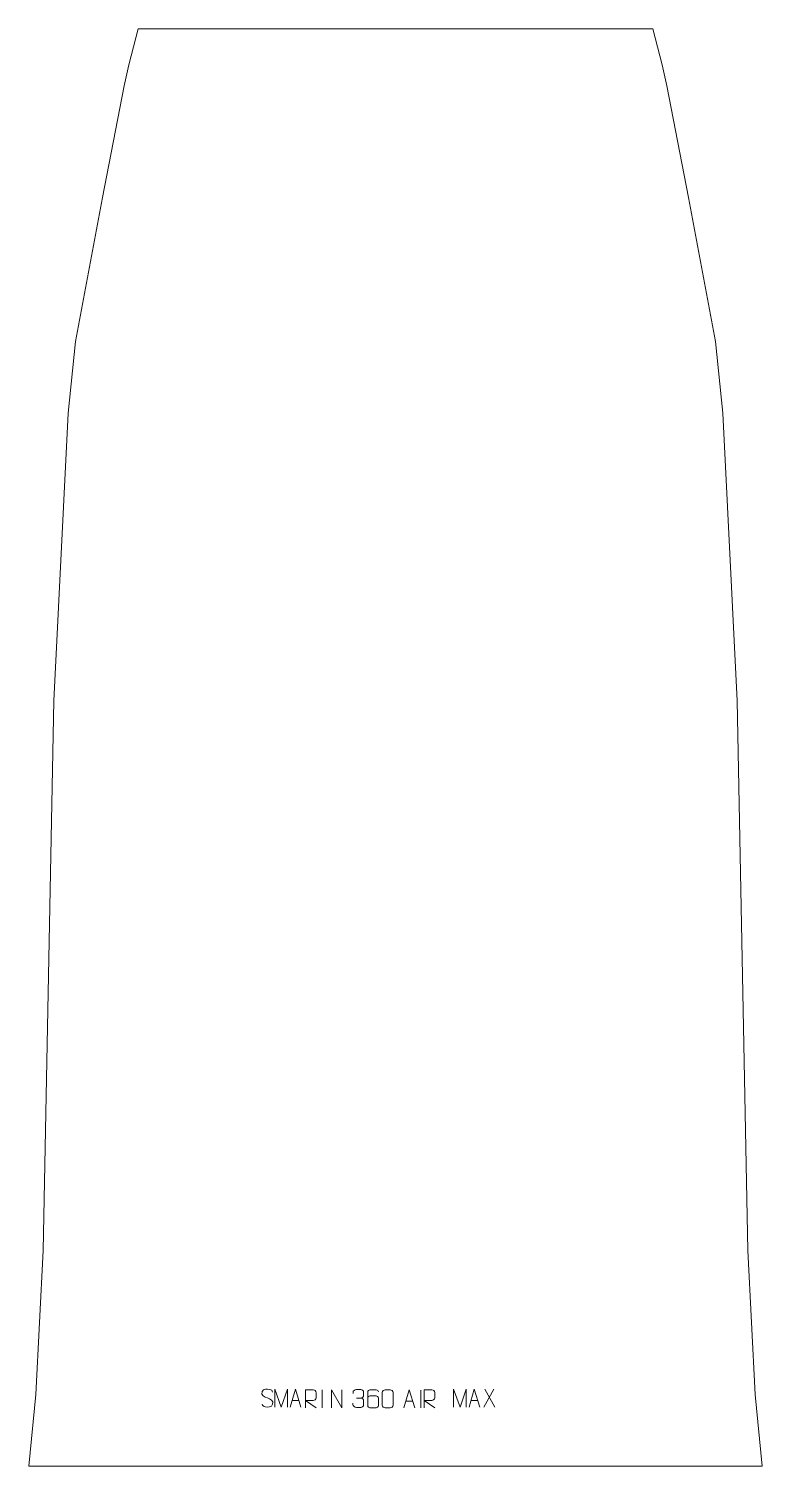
# Model space of a CAD drawing. Header units: millimetres. Extents: x -510 to 510, y -1347 to 653.
import ezdxf

# ---------------------------------------------------------------- set-up
doc = ezdxf.new("R2010")
doc.units = ezdxf.units.MM
doc.header["$MEASUREMENT"] = 0
doc.layers.add('layer 1', color=7, linetype='Continuous')

msp = doc.modelspace()

# ---------------------------------------------------------------- linework, layer by layer
at = {"layer": 'layer 1', "color": 242, "lineweight": 9}
msp.add_open_spline([(474.9999, -282.5005), (474.9999, -282.5005), (490.0008, -1047.4993), (490.0008, -1047.4993), (490.0008, -1047.4993), (490.0008, -1047.4993), (500.0004, -1247.4992), (500.0004, -1247.4992), (500.0004, -1247.4992), (500.0004, -1247.4992), (509.9996, -1347.4989), (509.9996, -1347.4989), (509.9996, -1347.4989), (509.9996, -1347.4989), (-509.9996, -1347.4989), (-509.9996, -1347.4989), (-509.9996, -1347.4989), (-509.9996, -1347.4989), (-499.9985, -1247.4992), (-499.9985, -1247.4992), (-499.9985, -1247.4992), (-499.9985, -1247.4992), (-489.9989, -1047.4993), (-489.9989, -1047.4993), (-489.9989, -1047.4993), (-489.9989, -1047.4993), (-474.9999, -282.5005), (-474.9999, -282.5005), (-474.9999, -282.5005), (-474.9999, -282.5005), (-454.9992, 117.5008), (-454.9992, 117.5008), (-454.9992, 117.5008), (-454.9992, 117.5008), (-444.9996, 217.5005), (-444.9996, 217.5005), (-444.9996, 217.5005), (-444.9996, 217.5005), (-407.5, 417.5005), (-407.5, 417.5005), (-407.5, 417.5005), (-407.5, 417.5005), (-377.4092, 573.0876), (-377.4092, 573.0876), (-377.4092, 573.0876), (-377.4092, 573.0876), (-370.939, 602.0818), (-370.939, 602.0818), (-370.939, 602.0818), (-370.939, 602.0818), (-357.7071, 652.5001), (-357.7071, 652.5001), (-357.7071, 652.5001), (-357.7071, 652.5001), (357.7089, 652.5001), (357.7089, 652.5001), (357.7089, 652.5001), (357.7089, 652.5001), (370.9395, 602.0818), (370.9395, 602.0818), (370.9395, 602.0818), (370.9395, 602.0818), (377.4093, 573.0876), (377.4093, 573.0876), (377.4093, 573.0876), (377.4093, 573.0876), (407.4999, 417.5005), (407.4999, 417.5005), (407.4999, 417.5005), (407.4999, 417.5005), (445, 217.5005), (445, 217.5005), (445, 217.5005), (445, 217.5005), (455.0011, 117.5008), (455.0011, 117.5008), (455.0011, 117.5008), (455.0011, 117.5008), (474.9999, -282.5005), (474.9999, -282.5005)], degree=3, knots=[0, 0, 0, 0, 0.047619048, 0.047619048, 0.047619048, 0.047619048, 0.095238095, 0.095238095, 0.095238095, 0.095238095, 0.142857143, 0.142857143, 0.142857143, 0.142857143, 0.19047619, 0.19047619, 0.19047619, 0.19047619, 0.238095238, 0.238095238, 0.238095238, 0.238095238, 0.285714286, 0.285714286, 0.285714286, 0.285714286, 0.333333333, 0.333333333, 0.333333333, 0.333333333, 0.380952381, 0.380952381, 0.380952381, 0.380952381, 0.428571429, 0.428571429, 0.428571429, 0.428571429, 0.476190476, 0.476190476, 0.476190476, 0.476190476, 0.523809524, 0.523809524, 0.523809524, 0.523809524, 0.571428571, 0.571428571, 0.571428571, 0.571428571, 0.619047619, 0.619047619, 0.619047619, 0.619047619, 0.666666667, 0.666666667, 0.666666667, 0.666666667, 0.714285714, 0.714285714, 0.714285714, 0.714285714, 0.761904762, 0.761904762, 0.761904762, 0.761904762, 0.80952381, 0.80952381, 0.80952381, 0.80952381, 0.857142857, 0.857142857, 0.857142857, 0.857142857, 0.904761905, 0.904761905, 0.904761905, 0.904761905, 1, 1, 1, 1], dxfattribs=at)
at = {"layer": 'layer 1', "color": 250, "lineweight": 9}
for points, knots in [([(-178.1753, -1252.4412), (-182.4236, -1250.9708), (-187.3317, -1249.175), (-185.3266, -1243.6547), (-185.3266, -1243.6547), (-183.8231, -1239.5148), (-178.6095, -1239.9033), (-175.0059, -1240.5044), (-175.0059, -1240.5044), (-172.1453, -1240.9816), (-171.2806, -1242.1948), (-170.97, -1244.2789)], [0, 0, 0, 0, 0.25, 0.25, 0.25, 0.25, 0.5, 0.5, 0.5, 0.5, 1, 1, 1, 1]), ([(-178.1753, -1252.4413), (-174.1567, -1254.088), (-169.1272, -1255.9763), (-170.9612, -1261.3366), (-170.9612, -1261.3366), (-172.421, -1265.603), (-177.3318, -1265.3463), (-181.0579, -1264.7916), (-181.0579, -1264.7916), (-183.8079, -1264.3818), (-185.0288, -1263.1683), (-185.4068, -1261.0561)], [0, 0, 0, 0, 0.25, 0.25, 0.25, 0.25, 0.5, 0.5, 0.5, 0.5, 1, 1, 1, 1]), ([(-167.9445, -1265.362), (-167.9445, -1265.362), (-167.9445, -1240.4041), (-167.9445, -1240.4041), (-167.9445, -1240.4041), (-167.9445, -1240.4041), (-159.0194, -1265.362), (-159.0194, -1265.362), (-159.0194, -1265.362), (-159.0194, -1265.362), (-150.2595, -1240.4046), (-150.2595, -1240.4046), (-150.2595, -1240.4046), (-150.2595, -1240.4046), (-150.2595, -1265.362), (-150.2595, -1265.362)], [0, 0, 0, 0, 0.2, 0.2, 0.2, 0.2, 0.4, 0.4, 0.4, 0.4, 0.6, 0.6, 0.6, 0.6, 1, 1, 1, 1]), ([(-146.5725, -1265.3598), (-146.5725, -1265.3598), (-139.2015, -1240.4063), (-139.2015, -1240.4063), (-139.2015, -1240.4063), (-139.2015, -1240.4063), (-131.6316, -1265.3598), (-131.6316, -1265.3598)], [0, 0, 0, 0, 0.333333333, 0.333333333, 0.333333333, 0.333333333, 1, 1, 1, 1]), ([(-125.1899, -1266.2025), (-125.1899, -1266.2025), (-125.1899, -1241.249), (-125.1899, -1241.249), (-125.1899, -1241.249), (-121.5951, -1241.249), (-117.9996, -1241.249), (-114.4044, -1241.249), (-114.4044, -1241.249), (-112.0791, -1241.2867), (-110.5218, -1242.7767), (-110.5259, -1245.1431), (-110.5259, -1245.1431), (-110.5263, -1247.1786), (-110.5263, -1250.238), (-110.5259, -1252.274), (-110.5259, -1252.274), (-110.5324, -1254.1495), (-112.3447, -1256.0913), (-114.3542, -1256.1104), (-114.3542, -1256.1104), (-114.3542, -1256.1104), (-125.1899, -1256.1104), (-125.1899, -1256.1104), (-125.1899, -1256.1104), (-125.1899, -1256.1104), (-110.5352, -1266.2025), (-110.5352, -1266.2025)], [0, 0, 0, 0, 0.125, 0.125, 0.125, 0.125, 0.25, 0.25, 0.25, 0.25, 0.375, 0.375, 0.375, 0.375, 0.5, 0.5, 0.5, 0.5, 0.625, 0.625, 0.625, 0.625, 0.75, 0.75, 0.75, 0.75, 1, 1, 1, 1]), ([(-89.1852, -1266.2025), (-89.1852, -1266.2025), (-89.1852, -1241.249), (-89.1852, -1241.249), (-89.1852, -1241.249), (-89.1852, -1241.249), (-74.5304, -1266.2025), (-74.5304, -1266.2025), (-74.5304, -1266.2025), (-74.5304, -1266.2025), (-74.5304, -1241.249), (-74.5304, -1241.249)], [0, 0, 0, 0, 0.25, 0.25, 0.25, 0.25, 0.5, 0.5, 0.5, 0.5, 1, 1, 1, 1]), ([(-59.0813, -1246.4326), (-59.0813, -1246.4326), (-59.0813, -1244.5754), (-59.0813, -1244.5754), (-59.0813, -1244.5754), (-59.0956, -1242.8335), (-56.4311, -1240.7154), (-54.372, -1240.7381), (-54.372, -1240.7381), (-52.3079, -1240.7381), (-50.2439, -1240.7381), (-48.1802, -1240.7381), (-48.1802, -1240.7381), (-45.9857, -1240.7293), (-44.3874, -1242.5761), (-44.343, -1244.4882), (-44.343, -1244.4882), (-44.3434, -1245.9233), (-44.3434, -1247.3584), (-44.343, -1248.7939), (-44.343, -1248.7939), (-44.3916, -1250.4474), (-45.9942, -1252.6774), (-48.1925, -1252.6674), (-48.1925, -1252.6674), (-45.9888, -1252.6786), (-44.3808, -1254.4818), (-44.3268, -1256.5413), (-44.3268, -1256.5413), (-44.3272, -1258.326), (-44.3272, -1260.1107), (-44.3268, -1261.8958), (-44.3268, -1261.8958), (-44.3167, -1263.9572), (-46.3716, -1265.7203), (-48.1925, -1265.7122), (-48.1925, -1265.7122), (-50.2578, -1265.7119), (-52.323, -1265.7119), (-54.3886, -1265.7122), (-54.3886, -1265.7122), (-56.5572, -1265.7007), (-59.0882, -1263.3005), (-59.1068, -1261.8387), (-59.1068, -1261.8387), (-59.1068, -1261.8387), (-59.1068, -1259.9301), (-59.1068, -1259.9301)], [0, 0, 0, 0, 0.076923077, 0.076923077, 0.076923077, 0.076923077, 0.153846154, 0.153846154, 0.153846154, 0.153846154, 0.230769231, 0.230769231, 0.230769231, 0.230769231, 0.307692308, 0.307692308, 0.307692308, 0.307692308, 0.384615385, 0.384615385, 0.384615385, 0.384615385, 0.461538462, 0.461538462, 0.461538462, 0.461538462, 0.538461538, 0.538461538, 0.538461538, 0.538461538, 0.615384615, 0.615384615, 0.615384615, 0.615384615, 0.692307692, 0.692307692, 0.692307692, 0.692307692, 0.769230769, 0.769230769, 0.769230769, 0.769230769, 0.846153846, 0.846153846, 0.846153846, 0.846153846, 1, 1, 1, 1]), ([(-23.8435, -1244.1371), (-23.8676, -1242.7976), (-25.2238, -1241.1444), (-26.7957, -1241.1787), (-26.7957, -1241.1787), (-29.7805, -1241.179), (-32.7657, -1241.179), (-35.7511, -1241.1787), (-35.7511, -1241.1787), (-36.9702, -1241.1638), (-38.6984, -1242.6014), (-38.7034, -1244.1371), (-38.7034, -1244.1371), (-38.7031, -1250.4976), (-38.7031, -1256.8584), (-38.7034, -1263.2191), (-38.7034, -1263.2191), (-38.6987, -1264.382), (-36.9702, -1266.1531), (-35.7511, -1266.1775), (-35.7511, -1266.1775), (-32.7657, -1266.1772), (-29.7805, -1266.1772), (-26.7957, -1266.1775), (-26.7957, -1266.1775), (-25.5176, -1266.1337), (-23.8479, -1264.5192), (-23.8435, -1263.2191), (-23.8435, -1263.2191), (-23.8435, -1259.6358), (-23.8435, -1256.0527), (-23.8435, -1252.47), (-23.8435, -1252.47), (-23.882, -1250.9918), (-25.4647, -1249.5589), (-26.7957, -1249.5609), (-26.7957, -1249.5609), (-29.7805, -1249.5606), (-32.7657, -1249.5606), (-35.7511, -1249.5609), (-35.7511, -1249.5609), (-37.0806, -1249.5559), (-38.7236, -1251.0632), (-38.6819, -1252.4917)], [0, 0, 0, 0, 0.083333333, 0.083333333, 0.083333333, 0.083333333, 0.166666667, 0.166666667, 0.166666667, 0.166666667, 0.25, 0.25, 0.25, 0.25, 0.333333333, 0.333333333, 0.333333333, 0.333333333, 0.416666667, 0.416666667, 0.416666667, 0.416666667, 0.5, 0.5, 0.5, 0.5, 0.583333333, 0.583333333, 0.583333333, 0.583333333, 0.666666667, 0.666666667, 0.666666667, 0.666666667, 0.75, 0.75, 0.75, 0.75, 0.833333333, 0.833333333, 0.833333333, 0.833333333, 1, 1, 1, 1]), ([(-14.3683, -1241.1785), (-12.0022, -1241.1785), (-9.6357, -1241.1785), (-7.2692, -1241.1785), (-7.2692, -1241.1785), (-5.2887, -1241.1429), (-3.2627, -1242.6372), (-3.2356, -1245.0793), (-3.2356, -1245.0793), (-3.236, -1250.8367), (-3.236, -1256.5945), (-3.2356, -1262.3527), (-3.2356, -1262.3527), (-3.3777, -1264.6803), (-5.0841, -1266.1626), (-7.2692, -1266.1734), (-7.2692, -1266.1734), (-9.6416, -1266.173), (-12.014, -1266.173), (-14.386, -1266.1734), (-14.386, -1266.1734), (-16.3445, -1266.279), (-18.3509, -1264.3911), (-18.3395, -1262.3701), (-18.3395, -1262.3701), (-18.3391, -1256.5895), (-18.3391, -1250.8092), (-18.3395, -1245.0294), (-18.3395, -1245.0294), (-18.3352, -1242.8874), (-16.5581, -1241.1649), (-14.3683, -1241.1785)], [0, 0, 0, 0, 0.111111111, 0.111111111, 0.111111111, 0.111111111, 0.222222222, 0.222222222, 0.222222222, 0.222222222, 0.333333333, 0.333333333, 0.333333333, 0.333333333, 0.444444444, 0.444444444, 0.444444444, 0.444444444, 0.555555556, 0.555555556, 0.555555556, 0.555555556, 0.666666667, 0.666666667, 0.666666667, 0.666666667, 0.777777778, 0.777777778, 0.777777778, 0.777777778, 1, 1, 1, 1]), ([(11.7419, -1266.1545), (11.7419, -1266.1545), (19.1129, -1241.201), (19.1129, -1241.201), (19.1129, -1241.201), (19.1129, -1241.201), (26.6828, -1266.1545), (26.6828, -1266.1545)], [0, 0, 0, 0, 0.333333333, 0.333333333, 0.333333333, 0.333333333, 1, 1, 1, 1]), ([(39.8206, -1266.1545), (39.8206, -1266.1545), (39.8206, -1241.201), (39.8206, -1241.201), (39.8206, -1241.201), (43.4154, -1241.201), (47.0109, -1241.201), (50.6061, -1241.201), (50.6061, -1241.201), (52.9314, -1241.2387), (54.4887, -1242.7287), (54.4846, -1245.0951), (54.4846, -1245.0951), (54.4842, -1247.1306), (54.4842, -1250.19), (54.4846, -1252.226), (54.4846, -1252.226), (54.4781, -1254.1015), (52.6658, -1256.0433), (50.6563, -1256.0624), (50.6563, -1256.0624), (50.6563, -1256.0624), (39.8206, -1256.0624), (39.8206, -1256.0624), (39.8206, -1256.0624), (39.8206, -1256.0624), (54.4753, -1266.1545), (54.4753, -1266.1545)], [0, 0, 0, 0, 0.125, 0.125, 0.125, 0.125, 0.25, 0.25, 0.25, 0.25, 0.375, 0.375, 0.375, 0.375, 0.5, 0.5, 0.5, 0.5, 0.625, 0.625, 0.625, 0.625, 0.75, 0.75, 0.75, 0.75, 1, 1, 1, 1]), ([(80.8137, -1265.0795), (80.8137, -1265.0795), (80.8137, -1240.1216), (80.8137, -1240.1216), (80.8137, -1240.1216), (80.8137, -1240.1216), (89.7388, -1265.0795), (89.7388, -1265.0795), (89.7388, -1265.0795), (89.7388, -1265.0795), (98.4987, -1240.1221), (98.4987, -1240.1221), (98.4987, -1240.1221), (98.4987, -1240.1221), (98.4987, -1265.0795), (98.4987, -1265.0795)], [0, 0, 0, 0, 0.2, 0.2, 0.2, 0.2, 0.4, 0.4, 0.4, 0.4, 0.6, 0.6, 0.6, 0.6, 1, 1, 1, 1]), ([(102.2458, -1265.3965), (102.2458, -1265.3965), (109.6168, -1240.443), (109.6168, -1240.443), (109.6168, -1240.443), (109.6168, -1240.443), (117.1867, -1265.3965), (117.1867, -1265.3965)], [0, 0, 0, 0, 0.333333333, 0.333333333, 0.333333333, 0.333333333, 1, 1, 1, 1])]:
    msp.add_open_spline(points, degree=3, knots=knots, dxfattribs=at)
for points in [[(-143.8499, -1256.1104), (-143.8499, -1256.1104), (-134.3542, -1256.1104), (-134.3542, -1256.1104)], [(-101.8578, -1241.2387), (-101.8578, -1241.2387), (-101.8578, -1266.2128), (-101.8578, -1266.2128)], [(-54.3716, -1252.6778), (-54.3716, -1252.6778), (-48.1752, -1252.6778), (-48.1752, -1252.6778)], [(14.4645, -1256.9051), (14.4645, -1256.9051), (23.9602, -1256.9051), (23.9602, -1256.9051)], [(35.2123, -1241.4553), (35.2123, -1241.4553), (35.2123, -1266.4294), (35.2123, -1266.4294)], [(104.9684, -1256.1471), (104.9684, -1256.1471), (114.4641, -1256.1471), (114.4641, -1256.1471)], [(136.5865, -1240.4719), (136.5865, -1240.4719), (122.8459, -1265.3677), (122.8459, -1265.3677)], [(124.3005, -1240.4719), (124.3005, -1240.4719), (138.0411, -1265.4254), (138.0411, -1265.4254)]]:
    msp.add_open_spline(points, degree=3, dxfattribs=at)

doc.saveas('drawing.dxf')
